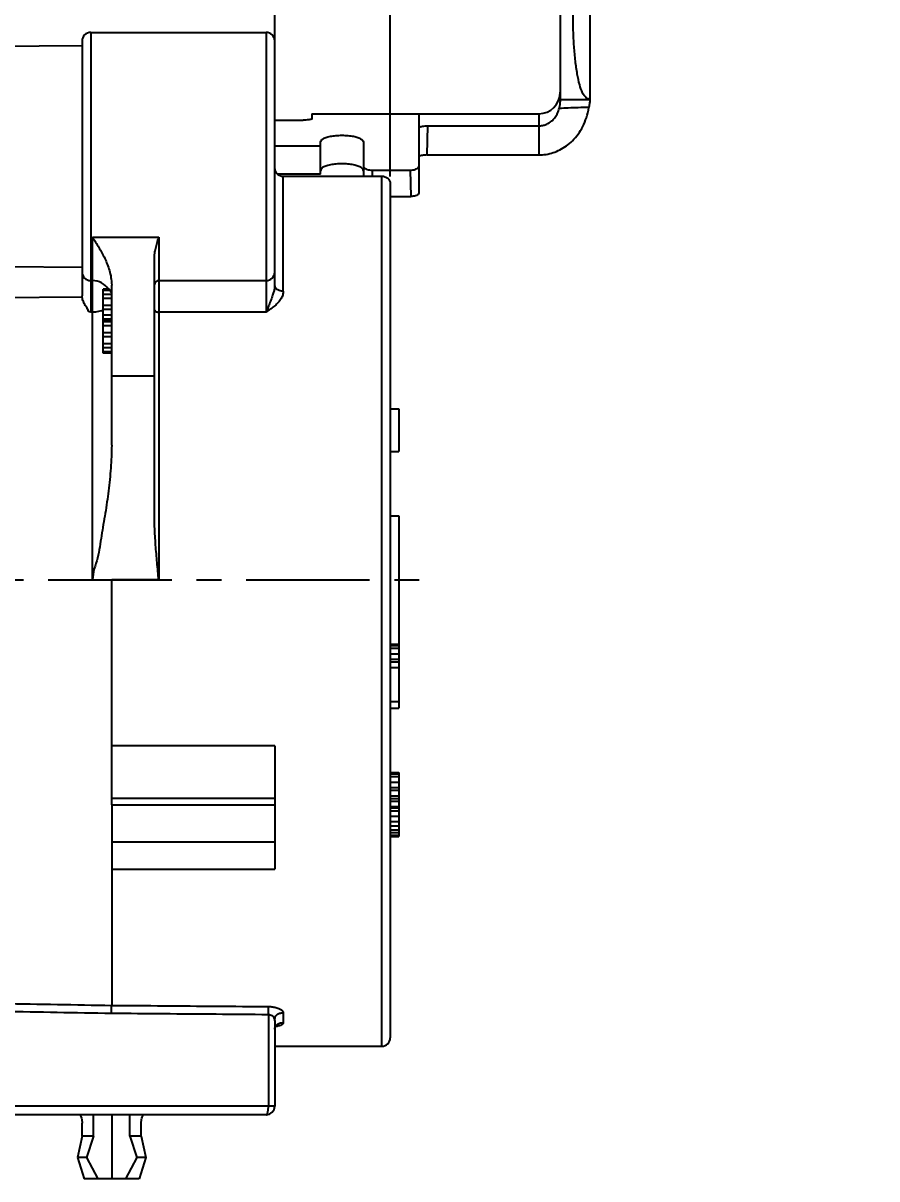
# Model space of a CAD drawing. Header units: millimetres. Extents: x 0 to 420, y 0 to 297.
# Drawn here: x 218.7 to 278.5, y 161.2 to 242.2 of the extents above; entities that cross this region are included whole.
import ezdxf
from ezdxf.enums import TextEntityAlignment as Align

# ---------------------------------------------------------------- set-up
doc = ezdxf.new("R2010")
doc.units = ezdxf.units.MM
doc.header["$LTSCALE"] = 23.1
doc.linetypes.add('CENTER', pattern=[0.6, 0.375, -0.075, 0.075, -0.075])
doc.layers.get('0').update_dxf_attribs({"linetype": 'CONTINUOUS'})
for name, color, linetype in [('AUSFORMSCHRAEGEN', 7, 'CONTINUOUS'), ('BEZUGSACHSEN', 7, 'CONTINUOUS'), ('DEFAULT_1', 7, 'CENTER'), ('RUNDUNGEN', 7, 'CONTINUOUS'), ('ZEICHNUNGSBEMASSUNGEN', 7, 'CONTINUOUS')]:
    doc.layers.add(name, color=color, linetype=linetype)
doc.styles.get("Standard").update_dxf_attribs({"font": 'txt', "width": 0.7})
doc.styles.add('TEXTSTYLE_3', font='gdt', dxfattribs={"width": 0.7})
doc.dimstyles.new('DIMSTYLE_1', dxfattribs={"dimtxt": 3.5, "dimasz": 3.5, "dimexe": 0.18, "dimexo": 0.0625, "dimgap": 0.09, "dimtad": 1, "dimdec": 5, "dimlfac": 0.333333, "dimdsep": 46, "dimtxsty": 'STANDARD', "dimblk": '_FILLED', "dimblk1": '_FILLED', "dimblk2": '_FILLED', "dimcen": 0.09, "dimclrt": 5, "dimadec": 0, "dimazin": 0, "dimtol": 1, "dimtp": 0.1, "dimtm": 0.1, "dimtfac": 1, "dimtdec": 5, "dimtofl": 0, "dimtmove": 0, "dimatfit": 3, "dimldrblk": '_FILLED', "dimfxl": 1, "dimtolj": 1, "dimarcsym": 0})
doc.dimstyles.new('DIMSTYLE_11', dxfattribs={"dimtxt": 3.5, "dimasz": 3.5, "dimexe": 0.18, "dimexo": 0.0625, "dimgap": 0.09, "dimtad": 1, "dimdec": 1, "dimlfac": 0.333333, "dimdsep": 46, "dimtxsty": 'STANDARD', "dimblk": '_FILLED', "dimblk1": '_FILLED', "dimblk2": '_FILLED', "dimcen": 0.09, "dimclrt": 5, "dimadec": 0, "dimazin": 0, "dimtol": 1, "dimtp": 0.1, "dimtm": 0.1, "dimtfac": 1, "dimtdec": 1, "dimtofl": 0, "dimtmove": 0, "dimatfit": 3, "dimldrblk": '_FILLED', "dimfxl": 1, "dimtolj": 1, "dimarcsym": 0})
doc.dimstyles.new('DIMSTYLE_9', dxfattribs={"dimtxt": 3.5, "dimasz": 3.5, "dimexe": 0.18, "dimexo": 0.0625, "dimgap": 0.09, "dimtad": 1, "dimdec": 3, "dimlfac": 0.333333, "dimdsep": 46, "dimtxsty": 'STANDARD', "dimblk": '_FILLED', "dimblk1": '_FILLED', "dimblk2": '_FILLED', "dimcen": 0.09, "dimclrt": 5, "dimadec": 0, "dimazin": 0, "dimtp": 0.1, "dimtm": 0.1, "dimtfac": 1, "dimtdec": 3, "dimtofl": 0, "dimtmove": 0, "dimatfit": 3, "dimldrblk": '_FILLED', "dimfxl": 1, "dimtolj": 1, "dimarcsym": 0})

# ---------------------------------------------------------------- blocks, each defined once
blk = doc.blocks.new('_FILLED')
at = {"color": 0, "linetype": 'BYBLOCK'}
blk.add_solid([(0, 0), (-1, 0.125), (-1, -0.125)], dxfattribs=at)
blk = doc.blocks.new('*D2')
at = {"layer": 'ZEICHNUNGSBEMASSUNGEN', "color": 2, "linetype": 'CONTINUOUS'}
for p, q in [((177.827, 235.754), (177.827, 264.255)), ((236.327, 237.892), (236.327, 264.255)), ((177.827, 262.755), (207.077, 262.755)), ((236.327, 262.755), (207.077, 262.755))]:
    blk.add_line(p, q, dxfattribs=at)
at = {"layer": 'ZEICHNUNGSBEMASSUNGEN', "color": 2, "linetype": 'CONTINUOUS', "xscale": 3.5, "yscale": 3.5, "zscale": 3.5, "rotation": 180}
blk.add_blockref('_FILLED', (177.827, 262.755), dxfattribs=at)
at = {"layer": 'ZEICHNUNGSBEMASSUNGEN', "color": 2, "linetype": 'CONTINUOUS', "xscale": 3.5, "yscale": 3.5, "zscale": 3.5}
blk.add_blockref('_FILLED', (236.327, 262.755), dxfattribs=at)
at = {"layer": 'ZEICHNUNGSBEMASSUNGEN', "color": 5, "linetype": 'CONTINUOUS', "oblique": 15}
for s, width, p in [('19,5', 0.660714, (183.745, 263.661)), ('0,1', 0.642857, (195.829, 263.661)), ('[', 0.428571, (203.454, 263.661)), ('.7677', 0.742857, (210.704, 263.661)), ('.0039', 0.728571, (227.662, 263.661)), (']', 0.428571, (234.787, 263.661))]:
    blk.add_text(s, height=3.5, dxfattribs=dict(at, width=width)).set_placement(p, align=Align.CENTER)
at = {"layer": 'ZEICHNUNGSBEMASSUNGEN', "color": 5, "linetype": 'CONTINUOUS', "style": 'TEXTSTYLE_3', "oblique": 15}
for p in [(190.412, 263.661), (219.245, 263.661)]:
    blk.add_text('`', height=3.5, dxfattribs=at).set_placement(p, align=Align.CENTER)
blk = doc.blocks.new('*D18')
at = {"layer": 'ZEICHNUNGSBEMASSUNGEN', "color": 2, "linetype": 'CONTINUOUS'}
for p, q in [((236.327, 241.492), (236.327, 264.255)), ((244.427, 231.491), (244.427, 264.255)), ((236.327, 262.755), (230.327, 262.755)), ((230.327, 262.755), (240.377, 262.755)), ((278.536, 262.755), (240.377, 262.755)), ((244.427, 262.755), (278.536, 262.755))]:
    blk.add_line(p, q, dxfattribs=at)
at = {"layer": 'ZEICHNUNGSBEMASSUNGEN', "color": 2, "linetype": 'CONTINUOUS', "xscale": 3.5, "yscale": 3.5, "zscale": 3.5}
blk.add_blockref('_FILLED', (236.327, 262.755), dxfattribs=at)
at = {"layer": 'ZEICHNUNGSBEMASSUNGEN', "color": 2, "linetype": 'CONTINUOUS', "xscale": 3.5, "yscale": 3.5, "zscale": 3.5, "rotation": 180}
blk.add_blockref('_FILLED', (244.427, 262.755), dxfattribs=at)
at = {"layer": 'ZEICHNUNGSBEMASSUNGEN', "color": 5, "linetype": 'CONTINUOUS', "insert": (252.536, 267.161), "char_height": 3.5, "width": 26, "attachment_point": 1, "line_spacing_factor": 0.9}
blk.add_mtext('\\Q15.0;2,7{\\Ftxt.shx;\\W1.000000;\\H3.500000; }[.1063]', dxfattribs=at)
blk = doc.blocks.new('*D19')
at = {"layer": 'ZEICHNUNGSBEMASSUNGEN', "color": 2, "linetype": 'CONTINUOUS'}
for p, q in [((164.282, 192.592), (164.282, 275.048)), ((236.327, 241.492), (236.327, 275.048)), ((164.282, 273.548), (200.304, 273.548)), ((236.327, 273.548), (200.304, 273.548))]:
    blk.add_line(p, q, dxfattribs=at)
at = {"layer": 'ZEICHNUNGSBEMASSUNGEN', "color": 2, "linetype": 'CONTINUOUS', "xscale": 3.5, "yscale": 3.5, "zscale": 3.5, "rotation": 180}
blk.add_blockref('_FILLED', (164.282, 273.548), dxfattribs=at)
at = {"layer": 'ZEICHNUNGSBEMASSUNGEN', "color": 2, "linetype": 'CONTINUOUS', "xscale": 3.5, "yscale": 3.5, "zscale": 3.5}
blk.add_blockref('_FILLED', (236.327, 273.548), dxfattribs=at)
at = {"layer": 'ZEICHNUNGSBEMASSUNGEN', "color": 5, "linetype": 'CONTINUOUS', "oblique": 15}
for s, width, p in [('[', 0.428571, (197.429, 274.454)), (']', 0.428571, (223.012, 274.454)), ('24', 0.785714, (179.596, 274.454)), ('0,1', 0.642857, (189.804, 274.454)), ('.945', 0.714286, (203.179, 274.454)), ('.003', 0.714286, (217.262, 274.454))]:
    blk.add_text(s, height=3.5, dxfattribs=dict(at, width=width)).set_placement(p, align=Align.CENTER)
at = {"layer": 'ZEICHNUNGSBEMASSUNGEN', "color": 5, "linetype": 'CONTINUOUS', "style": 'TEXTSTYLE_3', "oblique": 15}
for p in [(184.387, 274.454), (210.221, 274.454)]:
    blk.add_text('`', height=3.5, dxfattribs=at).set_placement(p, align=Align.CENTER)

msp = doc.modelspace()

# ---------------------------------------------------------------- linework, layer by layer
at = {"color": 7, "linetype": 'CONTINUOUS'}
for p, q in [((256.338469, 253.095465), (256.338469, 236.895465)), ((258.438469, 236.895465), (258.438469, 251.867066)), ((223.426565, 241.591801), (235.726565, 241.591801)), ((256.338469, 236.895465), (258.438469, 236.895465)), ((238.938469, 235.891801), (254.838469, 235.891801)), ((239.538469, 231.656702), (239.538469, 233.610176)), ((223.426565, 224.191801), (223.546565, 224.191801)), ((228.196565, 224.191801), (235.726565, 224.191801)), ((224.296565, 219.091801), (224.296565, 223.591801)), ((224.722541, 223.591801), (224.296565, 223.591801)), ((224.803007, 223.496056), (224.296565, 223.496056)), ((224.891444, 223.208822), (224.296565, 223.208822)), ((224.896565, 222.921588), (224.296565, 222.921588)), ((224.896565, 222.442864), (224.296565, 222.442864)), ((224.896565, 222.15563), (224.296565, 222.15563)), ((224.896565, 221.772652), (224.296565, 221.772652)), ((224.896565, 221.485418), (224.296565, 221.485418)), ((224.896565, 221.389673), (224.296565, 221.389673)), ((224.896565, 221.293928), (224.296565, 221.293928)), ((224.896565, 221.006694), (224.296565, 221.006694)), ((224.896565, 220.527971), (224.296565, 220.527971)), ((224.896565, 220.240737), (224.296565, 220.240737)), ((224.896565, 219.762013), (224.296565, 219.762013)), ((224.896565, 219.474779), (224.296565, 219.474779)), ((224.896565, 219.187545), (224.296565, 219.187545)), ((224.896565, 219.091801), (224.296565, 219.091801)), ((244.426565, 215.191801), (245.026565, 215.191801)), ((245.026565, 215.191801), (245.026565, 212.191801)), ((244.426565, 212.191801), (245.026565, 212.191801)), ((244.426565, 198.691801), (245.026565, 198.691801)), ((244.426565, 198.596056), (245.026565, 198.596056)), ((245.026565, 198.691801), (245.026565, 194.191801)), ((244.426565, 198.404567), (245.026565, 198.404567)), ((244.426565, 198.021588), (245.026565, 198.021588)), ((244.426565, 197.638609), (245.026565, 197.638609)), ((244.426565, 197.44712), (245.026565, 197.44712)), ((244.426565, 197.064141), (245.026565, 197.064141)), ((244.426565, 194.670524), (245.026565, 194.670524)), ((244.426565, 194.191801), (245.026565, 194.191801)), ((244.426565, 189.691801), (245.026565, 189.691801)), ((245.026565, 189.691801), (245.026565, 185.191801)), ((244.426565, 189.596056), (245.026565, 189.596056)), ((244.426565, 189.404567), (245.026565, 189.404567)), ((244.426565, 189.021588), (245.026565, 189.021588)), ((244.426565, 188.638609), (245.026565, 188.638609)), ((244.426565, 188.44712), (245.026565, 188.44712)), ((244.426565, 188.064141), (245.026565, 188.064141)), ((224.896565, 187.415606), (236.326565, 187.415606)), ((224.896565, 187.415606), (224.896565, 182.906402)), ((236.326565, 187.415606), (236.326565, 182.906402)), ((244.426565, 187.872652), (245.026565, 187.872652)), ((244.426565, 187.681162), (245.026565, 187.681162)), ((244.426565, 187.298184), (245.026565, 187.298184)), ((244.426565, 187.202439), (245.026565, 187.202439)), ((244.426565, 187.01095), (245.026565, 187.01095)), ((244.426565, 186.627971), (245.026565, 186.627971)), ((244.426565, 186.244992), (245.026565, 186.244992)), ((244.426565, 185.957758), (245.026565, 185.957758)), ((244.426565, 185.670524), (245.026565, 185.670524)), ((224.896565, 184.83533), (236.326565, 184.83533)), ((244.426565, 185.479035), (245.026565, 185.479035)), ((244.426565, 185.287545), (245.026565, 185.287545)), ((244.426565, 185.191801), (245.026565, 185.191801)), ((224.896565, 182.906402), (236.326565, 182.906402)), ((236.326565, 170.491801), (243.826565, 170.491801)), ((223.619871, 164.191801), (223.619871, 165.691801)), ((224.896565, 165.691801), (224.896565, 161.191801)), ((222.820849, 164.191801), (222.508999, 162.691801)), ((223.619871, 164.191801), (222.820849, 164.191801)), ((223.619871, 164.191801), (223.135542, 162.691801)), ((226.97228, 164.191801), (226.173258, 164.191801)), ((226.173258, 164.191801), (226.657587, 162.691801)), ((226.97228, 164.191801), (227.284131, 162.691801)), ((223.135542, 162.691801), (222.508999, 162.691801)), ((222.508999, 162.691801), (222.978278, 161.191801)), ((223.135542, 162.691801), (223.91771, 161.191801)), ((226.657587, 162.691801), (225.875419, 161.191801)), ((227.284131, 162.691801), (226.657587, 162.691801)), ((227.284131, 162.691801), (226.814851, 161.191801)), ((226.814851, 161.191801), (222.978278, 161.191801))]:
    msp.add_line(p, q, dxfattribs=at)
at = {"color": 9, "linetype": 'CONTINUOUS'}
for p, q in [((254.838469, 235.891801), (254.838469, 232.995465)), ((227.896565, 217.474602), (224.896565, 217.474602))]:
    msp.add_line(p, q, dxfattribs=at)
at = {"color": 7, "linetype": 'CONTINUOUS'}
msp.add_arc((254.838469, 237.391801), 1.5, 270, 360, dxfattribs=at)
for points, knots in [([(258.438469, 236.895465), (258.335628, 236.895465), (258.0944, 237.015379), (257.868825, 237.406028), (257.67341, 237.968279), (257.516327, 238.714401), (257.392257, 239.613287), (257.303617, 240.636219), (257.250248, 241.742975), (257.238469, 242.506955), (257.238469, 242.895465)], [0, 0, 0, 0, 0.048673082, 0.115771971, 0.209045937, 0.330389044, 0.475665294, 0.638454315, 0.8161249, 1, 1, 1, 1]), ([(224.803007, 223.496056), (224.791008, 223.512325), (224.765009, 223.54498), (224.737206, 223.576091), (224.722541, 223.591801)], [0, 0, 0, 0, 0.484705854, 1, 1, 1, 1])]:
    msp.add_open_spline(points, degree=3, knots=knots, dxfattribs=at)
msp.add_open_spline([(224.860683, 223.353567), (224.845564, 223.402628), (224.826049, 223.450289), (224.803007, 223.496056)], degree=3, dxfattribs=at)
at = {"layer": 'AUSFORMSCHRAEGEN', "color": 7, "linetype": 'CONTINUOUS'}
for p, q in [((177.826565, 240.281027), (222.826565, 240.673736)), ((222.826565, 225.109865), (217.421329, 225.157036))]:
    msp.add_line(p, q, dxfattribs=at)
at = {"layer": 'BEZUGSACHSEN', "color": 7, "linetype": 'CONTINUOUS'}
for p, q in [((244.426565, 207.691801), (245.026565, 207.691801)), ((245.026565, 207.691801), (245.026565, 198.691801))]:
    msp.add_line(p, q, dxfattribs=at)
at = {"layer": 'DEFAULT_1', "color": 7, "linetype": 'CENTER'}
msp.add_line((178.876565, 203.191801), (247.426565, 203.191801), dxfattribs=at)
at = {"layer": 'RUNDUNGEN', "color": 9, "linetype": 'CONTINUOUS'}
for p, q in [((223.426565, 241.591801), (223.426788, 221.973582)), ((235.726565, 241.591801), (235.726565, 221.973582)), ((246.438469, 235.891801), (246.438469, 234.893911)), ((247.015609, 232.995465), (247.061269, 235.040815)), ((243.161269, 231.92912), (243.15092, 231.510831)), ((245.815669, 231.92912), (245.861329, 230.083604)), ((236.926565, 223.448295), (236.926565, 231.510831)), ((243.826565, 170.491801), (243.826565, 231.510831)), ((223.54677, 221.973582), (223.546565, 227.232323)), ((223.546565, 227.232323), (228.196565, 227.232323)), ((228.196565, 227.232323), (228.196565, 203.191801)), ((222.831733, 223.016216), (215.339654, 222.976556)), ((223.558345, 203.191801), (223.558549, 221.966875)), ((235.726565, 221.973582), (228.196565, 221.973582)), ((228.196565, 203.191801), (224.896565, 203.191801)), ((236.326565, 191.552283), (224.896565, 191.552283)), ((236.326565, 187.868437), (224.896565, 187.868437)), ((235.884918, 172.727629), (235.884418, 166.291801)), ((236.926565, 172.842394), (236.926565, 172.147794)), ((236.326565, 166.291801), (210.933258, 166.291801))]:
    msp.add_line(p, q, dxfattribs=at)
at = {"layer": 'RUNDUNGEN', "color": 7, "linetype": 'CONTINUOUS'}
for p, q in [((222.826565, 240.991515), (222.826565, 224.791774)), ((236.326565, 223.819761), (236.326565, 240.991557)), ((238.938469, 235.891585), (238.938469, 235.536144)), ((236.326565, 235.438693), (238.315669, 235.438693)), ((246.438469, 234.893911), (246.438469, 230.354154)), ((247.061269, 235.040815), (254.838469, 235.040815)), ((239.538469, 233.610176), (236.326565, 233.610176)), ((239.538469, 233.610176), (239.538469, 233.894458)), ((242.538469, 233.894458), (242.538469, 231.510831)), ((247.015609, 232.995465), (254.838469, 232.995465)), ((243.161269, 231.92912), (245.815669, 231.92912)), ((239.538469, 231.656702), (236.511245, 231.656702)), ((236.926565, 231.510831), (243.826565, 231.510831)), ((244.426565, 230.991216), (244.426565, 171.091801)), ((244.426565, 230.083604), (245.861329, 230.083604)), ((227.896565, 207.631395), (227.896565, 225.769718)), ((222.826565, 224.764279), (222.826565, 223.113185)), ((224.896565, 212.6424), (224.896565, 223.872186)), ((223.54677, 221.973582), (223.426788, 221.973582)), ((223.558243, 203.191801), (224.896565, 203.191801)), ((224.896565, 187.415606), (224.896565, 203.191801)), ((236.326565, 191.552283), (236.326565, 187.415606)), ((224.896565, 182.906402), (224.896565, 173.360462)), ((236.326565, 172.285524), (236.326565, 166.291801)), ((235.726565, 165.691801), (211.532606, 165.691801)), ((226.173258, 164.191801), (226.173258, 165.691801)), ((222.820849, 164.191801), (222.820849, 165.091801)), ((226.97228, 164.191801), (226.97228, 165.091801))]:
    msp.add_line(p, q, dxfattribs=at)
for points in [[(236.341112, 171.741493), (236.358509, 171.809374), (236.380911, 171.865856)], [(236.380911, 171.865856), (236.405687, 171.909523), (236.428324, 171.938846), (236.44582, 171.956089), (236.453991, 171.962418)]]:
    msp.add_lwpolyline(points, dxfattribs=at)
for centre, radius, start, end in [((223.426565, 240.991801), 0.6, 90, 180.00015663), ((235.726565, 240.991801), 0.6, 359.99990093, 90), ((223.426565, 224.791801), 0.6, 180.00063949, 270), ((235.726565, 224.791801), 0.6, 270, 359.99949173), ((223.546565, 222.841801), 1.35, 33.83199815, 90), ((228.196565, 223.891801), 0.3, 90, 180), ((223.666182, 223.747829), 1.760334, 286.27891231, 291.00859381), ((243.826565, 171.091801), 0.6, 270, 360), ((235.726565, 166.291801), 0.6, 269.96559118, 360)]:
    msp.add_arc(centre, radius, start, end, dxfattribs=at)
for points, knots in [([(256.27465, 236.258966), (256.29079, 236.321457), (256.316821, 236.445042), (256.34477, 236.611298), (256.346405, 236.762101), (256.368185, 236.827741), (256.350895, 236.893823), (256.359903, 236.895215)], [0, 0, 0, 0, 0.301590074, 0.585031925, 0.80600641, 0.952117828, 1, 1, 1, 1]), ([(258.422976, 236.832679), (258.421786, 236.81476), (258.405186, 236.768097), (258.402089, 236.644929), (258.378176, 236.494295), (258.361209, 236.380373), (258.35097, 236.321324)], [0, 0, 0, 0, 0.101264777, 0.342845194, 0.655168845, 1, 1, 1, 1]), ([(258.423267, 236.895479), (258.413967, 236.895479), (258.422674, 236.864758), (258.423643, 236.842722), (258.422976, 236.832679)], [0, 0, 0, 0, 0.485322062, 1, 1, 1, 1]), ([(254.838469, 232.995465), (255.009867, 232.995465), (255.352409, 233.02388), (255.852666, 233.147952), (256.330814, 233.349283), (256.788061, 233.63034), (257.218824, 233.997492), (257.60847, 234.454528), (257.939232, 234.997399), (258.198118, 235.625131), (258.309316, 236.081088), (258.350971, 236.321322)], [0, 0, 0, 0, 0.097745934, 0.194988751, 0.292788936, 0.392437343, 0.499917359, 0.614233981, 0.733487433, 0.860953025, 1, 1, 1, 1]), ([(254.838469, 235.040815), (254.924114, 235.040815), (255.095971, 235.058017), (255.345102, 235.132711), (255.580859, 235.254226), (255.801848, 235.424918), (256.002515, 235.650259), (256.169458, 235.932055), (256.245533, 236.146306), (256.274627, 236.258957)], [0, 0, 0, 0, 0.12689639, 0.253978582, 0.383237317, 0.517680203, 0.66547853, 0.827613205, 1, 1, 1, 1]), ([(238.938469, 235.536144), (238.938469, 235.522224), (238.887778, 235.495535), (238.807513, 235.476402), (238.669241, 235.454544), (238.502672, 235.441955), (238.379654, 235.438693), (238.315669, 235.438693)], [0, 0, 0, 0, 0.065172886, 0.210988987, 0.425988377, 0.700428434, 1, 1, 1, 1]), ([(239.538469, 233.894458), (239.538469, 233.946256), (239.60204, 234.067458), (239.79732, 234.183916), (240.075548, 234.27991), (240.429308, 234.345679), (240.829477, 234.379922), (241.247461, 234.379922), (241.647631, 234.345679), (242.00139, 234.27991), (242.279618, 234.183916), (242.474898, 234.067458), (242.538469, 233.946256), (242.538469, 233.894458)], [0, 0, 0, 0, 0.046753813, 0.112183978, 0.201888297, 0.311611203, 0.435984314, 0.564015686, 0.688388797, 0.798111703, 0.887816022, 0.953246187, 1, 1, 1, 1]), ([(246.438469, 234.893911), (246.438469, 234.912359), (246.479134, 234.95607), (246.569807, 234.987506), (246.705635, 235.018675), (246.874123, 235.036397), (246.997161, 235.040815), (247.061269, 235.040815)], [0, 0, 0, 0, 0.083592109, 0.23214514, 0.442912728, 0.709519104, 1, 1, 1, 1]), ([(247.015609, 232.995465), (246.956207, 232.995465), (246.842198, 232.991372), (246.686072, 232.974953), (246.560197, 232.946076), (246.476179, 232.916963), (246.438469, 232.876476), (246.438469, 232.859383)], [0, 0, 0, 0, 0.290464258, 0.557074899, 0.767858508, 0.916417372, 1, 1, 1, 1]), ([(236.326565, 232.030447), (236.326565, 231.962438), (236.359603, 231.821694), (236.496214, 231.649411), (236.694933, 231.536708), (236.848901, 231.510831), (236.926565, 231.510831)], [0, 0, 0, 0, 0.23321751, 0.476599771, 0.733671957, 1, 1, 1, 1]), ([(242.477678, 232.033498), (242.429794, 232.090676), (242.279766, 232.180736), (242.001456, 232.276993), (241.647655, 232.342873), (241.247469, 232.377116), (240.829469, 232.377116), (240.429283, 232.342873), (240.075482, 232.276993), (239.797172, 232.180736), (239.601682, 232.063386), (239.538469, 231.94153), (239.538469, 231.889396)], [0, 0, 0, 0, 0.068717755, 0.162794008, 0.277829033, 0.408220555, 0.542448421, 0.672839943, 0.787874968, 0.88195122, 0.950668976, 1, 1, 1, 1]), ([(242.538469, 232.221023), (242.538469, 232.189754), (242.567012, 232.118306), (242.663538, 232.03981), (242.801895, 231.977694), (242.972696, 231.938174), (243.097126, 231.92912), (243.161269, 231.92912)], [0, 0, 0, 0, 0.127065211, 0.291338457, 0.495097956, 0.739343354, 1, 1, 1, 1]), ([(245.815669, 231.92912), (245.879813, 231.92912), (246.004243, 231.938174), (246.175044, 231.977694), (246.313401, 232.03981), (246.409926, 232.118306), (246.438469, 232.189754), (246.438469, 232.221023)], [0, 0, 0, 0, 0.260656646, 0.504902044, 0.708661543, 0.872934789, 1, 1, 1, 1]), ([(243.826565, 231.510831), (243.904229, 231.510831), (244.058196, 231.484954), (244.256915, 231.372251), (244.393526, 231.199969), (244.426565, 231.059225), (244.426565, 230.991216)], [0, 0, 0, 0, 0.266328043, 0.523400229, 0.76678249, 1, 1, 1, 1]), ([(246.438469, 230.354154), (246.438469, 230.325169), (246.412025, 230.258946), (246.322573, 230.186186), (246.194357, 230.128618), (246.036078, 230.091994), (245.92077, 230.083604), (245.861329, 230.083604)], [0, 0, 0, 0, 0.127092872, 0.291372047, 0.495124692, 0.739357583, 1, 1, 1, 1]), ([(223.546565, 227.232323), (223.62357, 227.114207), (223.77684, 226.875937), (223.999976, 226.511175), (224.213468, 226.134516), (224.412896, 225.742363), (224.593326, 225.328926), (224.747915, 224.884678), (224.863882, 224.397141), (224.896565, 224.051813), (224.896565, 223.872186)], [0, 0, 0, 0, 0.115269297, 0.231596561, 0.34952255, 0.469127935, 0.59109999, 0.71803274, 0.853153541, 1, 1, 1, 1]), ([(227.896565, 225.769718), (227.896565, 225.881359), (227.915325, 226.113494), (227.981473, 226.469405), (228.078704, 226.844933), (228.156124, 227.100735), (228.196565, 227.232323)], [0, 0, 0, 0, 0.223577942, 0.464806167, 0.724311185, 1, 1, 1, 1]), ([(222.831733, 223.016216), (222.830568, 223.026578), (222.828637, 223.047714), (222.82693, 223.08006), (222.826565, 223.102019), (222.826565, 223.113185)], [0, 0, 0, 0, 0.32198253, 0.655199123, 1, 1, 1, 1]), ([(223.4269, 221.966215), (223.373112, 221.984519), (223.265454, 222.034123), (223.217429, 222.194031), (223.126667, 222.31703), (223.047952, 222.448705), (222.972694, 222.581948), (222.908076, 222.720892), (222.857683, 222.865441), (222.837402, 222.965766), (222.831733, 223.016216)], [0, 0, 0, 0, 0.137372388, 0.260194306, 0.383784697, 0.507325688, 0.630597372, 0.753745059, 0.877256041, 1, 1, 1, 1]), ([(224.159627, 222.058069), (224.09527, 222.039226), (223.893476, 221.991825), (223.686394, 221.973594), (223.54677, 221.973582)], [0, 0, 0, 0, 0.324092806, 1, 1, 1, 1]), ([(224.896565, 212.6424), (224.896565, 212.106379), (224.8489, 211.036499), (224.680879, 209.443379), (224.45926, 207.862752), (224.163355, 206.298541), (223.978219, 204.725129), (223.558243, 203.718313), (223.558243, 203.191801)], [0, 0, 0, 0, 0.168191189, 0.33564562, 0.502529309, 0.668918661, 0.834792434, 1, 1, 1, 1]), ([(228.196565, 203.191801), (228.176919, 203.396906), (228.137837, 203.804928), (228.081007, 204.41607), (228.027601, 205.027601), (227.97902, 205.646792), (227.937299, 206.282465), (227.905908, 206.945624), (227.896565, 207.398426), (227.896565, 207.631395)], [0, 0, 0, 0, 0.138866193, 0.276249934, 0.413663461, 0.552580917, 0.694836669, 0.842987586, 1, 1, 1, 1]), ([(236.326565, 172.285524), (236.326565, 172.329141), (236.331719, 172.411811), (236.359157, 172.527294), (236.406458, 172.625962), (236.474027, 172.706868), (236.561267, 172.769032), (236.667092, 172.812414), (236.79093, 172.837643), (236.8796, 172.842394), (236.926565, 172.842394)], [0, 0, 0, 0, 0.139550425, 0.263855548, 0.377512974, 0.486475395, 0.59745359, 0.716818838, 0.849741811, 1, 1, 1, 1]), ([(236.331898, 171.680568), (236.33304, 171.690963), (236.339481, 171.740756), (236.353767, 171.802309), (236.372923, 171.851242), (236.378011, 171.862906)], [0, 0, 0, 0, 0.166257069, 0.797954895, 1, 1, 1, 1]), ([(236.378011, 171.862906), (236.387423, 171.884484), (236.414425, 171.936117), (236.451467, 171.981557), (236.476547, 172.005374)], [0, 0, 0, 0, 0.404974078, 1, 1, 1, 1]), ([(236.476547, 172.005374), (236.501961, 172.029509), (236.561046, 172.072636), (236.666954, 172.117091), (236.790873, 172.14293), (236.879596, 172.147794), (236.926565, 172.147794)], [0, 0, 0, 0, 0.217246628, 0.449836872, 0.708205938, 1, 1, 1, 1]), ([(222.664018, 165.691801), (222.678016, 165.691801), (222.706598, 165.642572), (222.742816, 165.567348), (222.783431, 165.433538), (222.813375, 165.272708), (222.820849, 165.153259), (222.820849, 165.091801)], [0, 0, 0, 0, 0.066417211, 0.217958507, 0.435795824, 0.708399852, 1, 1, 1, 1]), ([(226.97228, 165.091801), (226.97228, 165.153259), (226.979754, 165.272708), (227.009698, 165.433539), (227.050314, 165.567349), (227.086531, 165.642574), (227.115114, 165.691801), (227.129111, 165.691801)], [0, 0, 0, 0, 0.291599847, 0.564204879, 0.782045281, 0.933586885, 1, 1, 1, 1])]:
    msp.add_open_spline(points, degree=3, knots=knots, dxfattribs=at)
at = {"layer": 'RUNDUNGEN', "color": 9, "linetype": 'CONTINUOUS'}
for points, knots in [([(258.35097, 236.321324), (258.098181, 236.319303), (257.616649, 236.313571), (256.92434, 236.294313), (256.485334, 236.269155), (256.27465, 236.258966)], [0, 0, 0, 0, 0.365053906, 0.695404443, 1, 1, 1, 1]), ([(236.326565, 223.819974), (236.326558, 223.751409), (236.309853, 223.599393), (236.246971, 223.353129), (236.147758, 223.061663), (236.069767, 222.851355), (236.026565, 222.736691)], [0, 0, 0, 0, 0.182198659, 0.40393672, 0.674390656, 1, 1, 1, 1]), ([(236.926565, 223.448295), (236.849446, 223.448295), (236.701326, 223.465603), (236.506823, 223.541911), (236.365923, 223.660499), (236.326565, 223.770181), (236.326565, 223.819974)], [0, 0, 0, 0, 0.3009441, 0.57498521, 0.805686839, 1, 1, 1, 1]), ([(236.926565, 223.448295), (236.926547, 223.360815), (236.897392, 223.175226), (236.774908, 222.906553), (236.579354, 222.647933), (236.415734, 222.49253), (236.326565, 222.416314)], [0, 0, 0, 0, 0.213502766, 0.451130125, 0.713713833, 1, 1, 1, 1]), ([(227.896565, 222.145891), (227.896565, 222.122631), (227.917157, 222.070677), (227.987718, 222.016583), (228.084424, 221.981507), (228.158047, 221.973582), (228.196565, 221.973582)], [0, 0, 0, 0, 0.185918629, 0.414395038, 0.692139817, 1, 1, 1, 1]), ([(236.026565, 222.736691), (236.005451, 222.680434), (235.960883, 222.562299), (235.890213, 222.377581), (235.812402, 222.179027), (235.756231, 222.043081), (235.726565, 221.973582)], [0, 0, 0, 0, 0.219830888, 0.461921097, 0.723544622, 1, 1, 1, 1]), ([(236.326565, 222.416314), (236.284917, 222.380703), (236.196334, 222.308662), (236.053605, 222.201472), (235.895372, 222.089425), (235.784432, 222.013324), (235.726565, 221.973582)], [0, 0, 0, 0, 0.220359873, 0.458987715, 0.717693805, 1, 1, 1, 1]), ([(209.6618, 173.625044), (212.202224, 173.580595), (217.280474, 173.492083), (222.358735, 173.40424), (224.896565, 173.360506)], [0, 0, 0, 0, 0.500256473, 1, 1, 1, 1]), ([(209.656565, 173.080156), (212.195241, 173.03529), (217.270868, 172.945938), (222.346507, 172.857268), (224.883463, 172.813118)], [0, 0, 0, 0, 0.500170734, 1, 1, 1, 1]), ([(224.883463, 172.813118), (226.104661, 172.803548), (228.547891, 172.784455), (232.215043, 172.755958), (234.660997, 172.737059), (235.884918, 172.727629)], [0, 0, 0, 0, 0.333010079, 0.666247689, 1, 1, 1, 1]), ([(224.886093, 172.813098), (224.886698, 172.890333), (224.888094, 173.029398), (224.891353, 173.211864), (224.894538, 173.317083), (224.896565, 173.360462)], [0, 0, 0, 0, 0.423230901, 0.762046015, 1, 1, 1, 1]), ([(224.896565, 173.360462), (226.116885, 173.35107), (228.55924, 173.332328), (232.225348, 173.304353), (234.671137, 173.285796), (235.89489, 173.276537)], [0, 0, 0, 0, 0.332865231, 0.666198589, 1, 1, 1, 1]), ([(235.884417, 172.727633), (235.885017, 172.805303), (235.886401, 172.945013), (235.889657, 173.12799), (235.892845, 173.233286), (235.89489, 173.27653)], [0, 0, 0, 0, 0.424424759, 0.76343952, 1, 1, 1, 1]), ([(235.884918, 172.72755), (235.928374, 172.726624), (236.017589, 172.711703), (236.139413, 172.649683), (236.239845, 172.552881), (236.308914, 172.428653), (236.326552, 172.333627), (236.326565, 172.285524)], [0, 0, 0, 0, 0.189775445, 0.388257315, 0.588027402, 0.789976526, 1, 1, 1, 1]), ([(235.89489, 173.276537), (235.996668, 173.275873), (236.196183, 173.261656), (236.474993, 173.204423), (236.706309, 173.112962), (236.871581, 173.000182), (236.926491, 172.889777), (236.926565, 172.842394)], [0, 0, 0, 0, 0.256641228, 0.502849994, 0.714807855, 0.880522867, 1, 1, 1, 1]), ([(236.926565, 172.147794), (236.926562, 172.109523), (236.868467, 172.018231), (236.708264, 171.940385), (236.536885, 171.890942), (236.419316, 171.868925), (236.380144, 171.862638)], [0, 0, 0, 0, 0.177116159, 0.446728585, 0.816480639, 1, 1, 1, 1]), ([(235.726571, 165.691801), (235.736819, 165.691828), (235.758846, 165.701088), (235.782632, 165.728698), (235.802892, 165.764486), (235.82009, 165.806516), (235.834861, 165.853344), (235.84765, 165.904757), (235.858661, 165.960869), (235.867893, 166.021503), (235.875217, 166.085901), (235.880517, 166.153079), (235.883715, 166.222022), (235.88442, 166.268465), (235.884418, 166.291801)], [0, 0, 0, 0, 0.047572081, 0.103137552, 0.16727261, 0.237812336, 0.313570159, 0.395037353, 0.483619508, 0.578924963, 0.679669625, 0.784422068, 0.891676945, 1, 1, 1, 1])]:
    msp.add_open_spline(points, degree=3, knots=knots, dxfattribs=at)
at = {"layer": 'RUNDUNGEN', "color": 7, "linetype": 'CONTINUOUS'}
msp.add_open_spline([(242.538469, 231.889396), (242.538469, 231.94153), (242.512053, 231.992452), (242.477678, 232.033498)], degree=3, dxfattribs=at)

# ---------------------------------------------------------------- dimensions: what is measured, and where the dimension line sits
at = {"layer": 'ZEICHNUNGSBEMASSUNGEN', "color": 2, "linetype": 'CONTINUOUS'}
dim = msp.add_linear_dim(base=(164.281565, 273.548248), p1=(236.326565, 241.491795), p2=(164.281565, 192.591801), angle=180, dimstyle='DIMSTYLE_11', dxfattribs=at)
dim.commit()
dim.dimension.update_dxf_attribs({"geometry": '*D19', "text_midpoint": (198.554065, 276.204115), "dimtype": 160})
for base, p1, p2, dimstyle, picture, middle in [((236.326565, 262.754819), (177.826565, 235.753888), (236.326565, 237.891801), 'DIMSTYLE_1', '*D2', (204.641135, 265.410686)), ((244.426565, 262.754819), (236.326565, 241.491795), (244.426565, 231.491216), 'DIMSTYLE_9', '*D18', (265.535907, 265.410686))]:
    dim = msp.add_linear_dim(base=base, p1=p1, p2=p2, dimstyle=dimstyle, dxfattribs=at)
    dim.commit()
    dim.dimension.update_dxf_attribs({"geometry": picture, "text_midpoint": middle, "dimtype": 160})

doc.saveas('drawing.dxf')
